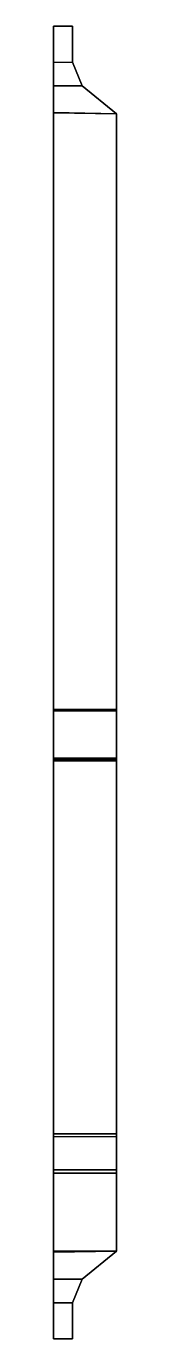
# Model space of a CAD drawing. Header units: millimetres. Extents: x 0 to 12, y -238 to 0.
import ezdxf

# ---------------------------------------------------------------- set-up
doc = ezdxf.new("R2010")
doc.units = ezdxf.units.MM
doc.layers.add('ACESSORIOS', color=1, linetype='Continuous')

msp = doc.modelspace()

# ---------------------------------------------------------------- linework, layer by layer
at = {"layer": 'ACESSORIOS'}
for p, q in [((11.5, -134.46, 29.75), (11.5, -132.56, 5.5)), ((0, -207.41, 29.75), (0, -208.39, 9.08)), ((0, -207.57, 26.52), (11.5, -207.57, 26.52)), ((11.5, -208.16, 13.81), (0, -208.16, 13.81)), ((11.5, -207.41, 29.75), (11.5, -208.39, 9.08))]:
    msp.add_line(p, q, dxfattribs=at)
for points in [[(3.5, -0.21, 29), (0, -0.21, 29), (0, -0.21, 10.49), (3.5, -0.21, 10.49)], [(3.5, -6.74, 29.31), (3.5, -0.21, 29), (0, -0.21, 29), (0, -6.74, 29.31)], [(0, -6.74, 10.18), (3.5, -6.74, 10.18), (3.5, -0.21, 10.49), (0, -0.21, 10.49)], [(0, -0.21, 29), (0, -0.21, 10.49), (0, -15.86, 9.75), (0, -15.91, 29.75)], [(3.5, -6.74, 29.31), (3.5, -6.74, 10.18), (3.5, -0.21, 10.49), (3.5, -0.21, 29)], [(0, -6.74, 29.31), (3.5, -6.74, 29.31), (5.22, -11.02, 29.51), (0, -11.02, 29.51)], [(0, -6.74, 10.18), (3.5, -6.74, 10.18), (5.22, -11.02, 9.97), (0, -11.02, 9.97)], [(5.22, -11.02, 29.51), (5.22, -11.02, 9.97), (3.5, -6.74, 10.18), (3.5, -6.74, 29.31)], [(11.5, -16.07, 29.75), (5.22, -11.02, 29.51), (0, -11.02, 29.51), (0, -15.91, 29.75)], [(5.22, -11.02, 9.97), (11.5, -16.07, 9.97), (0, -15.86, 9.75), (0, -11.02, 9.97)], [(11.5, -16.07, 29.75), (5.22, -11.02, 29.51), (5.22, -11.02, 9.97), (11.5, -16.07, 9.97)], [(11.5, -16.07, 29.75), (11.5, -16.07, 0.01), (0, -15.86), (0, -15.91, 29.75)], [(11.5, -124.12, 5.11), (11.5, -16.07, 0.01), (0, -15.86), (0, -124.12, 5.11)], [(0, -134.46, 29.75), (0, -132.56, 5.5), (0, -15.86), (0, -15.91, 29.75)], [(11.5, -222.35, 29.75), (11.5, -16.07, 29.75), (0, -15.91, 29.75), (0, -222.51, 29.75)], [(11.5, -134.46, 29.75), (11.5, -132.56, 5.5), (11.5, -16.07, 0.01), (11.5, -16.07, 29.75)], [(0, -124.12, 5.11), (0, -124.35, 0.11), (11.5, -124.35, 0.11), (11.5, -124.12, 5.11)], [(0, -133.16, 5.53), (0, -133.4, 0.54), (0, -124.35, 0.11), (0, -124.12, 5.11)], [(0, -133.4, 0.54), (0, -124.35, 0.11), (11.5, -124.35, 0.11), (11.5, -133.4, 0.54)], [(11.5, -133.16, 5.53), (11.5, -133.4, 0.54), (11.5, -124.35, 0.11), (11.5, -124.12, 5.11)], [(0, -208.16, 13.81), (0, -208.39, 9.08), (0, -132.56, 5.5), (0, -132.93, 10.26)], [(0, -133.14, 12.87), (0, -132.93, 10.26), (11.5, -132.93, 10.26), (11.5, -133.14, 12.87)], [(0, -208.16, 13.81), (11.5, -208.16, 13.81), (11.5, -132.93, 10.26), (0, -132.93, 10.26)], [(0, -201.55, 16.1), (11.5, -201.55, 16.1), (11.5, -133.14, 12.87), (0, -133.14, 12.87)], [(0, -133.16, 5.53), (0, -133.4, 0.54), (11.5, -133.4, 0.54), (11.5, -133.16, 5.53)], [(0, -133.16, 5.53), (11.5, -133.16, 5.53), (11.5, -222.35, 9.74), (0, -222.35, 9.74)], [(11.5, -208.16, 13.81), (11.5, -208.39, 9.08), (11.5, -132.56, 5.5), (11.5, -132.93, 10.26)], [(0, -207.57, 26.52), (0, -201.07, 26.21), (11.5, -201.07, 26.21), (11.5, -207.57, 26.52)], [(0, -201.07, 26.21), (0, -201.55, 16.1), (11.5, -201.55, 16.1), (11.5, -201.07, 26.21)], [(0, -207.41, 29.75), (0, -207.57, 26.52), (0, -201.07, 26.21), (0, -201.07, 29.75)], [(0, -201.07, 26.21), (0, -201.55, 16.1), (11.5, -201.55, 16.1), (11.5, -201.07, 26.21)], [(11.5, -207.41, 29.75), (11.5, -207.57, 26.52), (11.5, -201.07, 26.21), (11.5, -201.07, 29.75)], [(0, -222.51, 29.75), (0, -222.35, 9.74), (0, -208.39, 9.08), (0, -207.41, 29.75)], [(0, -207.57, 26.52), (0, -208.16, 13.81), (11.5, -208.16, 13.81), (11.5, -207.57, 26.52)], [(11.5, -222.35, 29.75), (11.5, -222.35, 9.74), (11.5, -208.39, 9.08), (11.5, -207.41, 29.75)], [(0, -222.51, 29.75), (11.5, -222.35, 29.75), (5.24, -227.38, 29.52), (0, -227.38, 29.52)], [(0, -222.35, 9.74), (11.5, -222.35, 9.74), (5.24, -227.38, 9.97), (0, -227.38, 9.97)], [(0, -222.51, 29.75), (0, -222.35, 9.74), (0, -238.21, 10.49), (0, -238.21, 29)], [(5.24, -227.38, 29.52), (5.24, -227.38, 9.97), (11.5, -222.35, 9.74), (11.5, -222.35, 29.75)], [(0, -227.38, 29.52), (5.24, -227.38, 29.52), (3.5, -231.72, 29.31), (0, -231.72, 29.31)], [(0, -227.38, 9.97), (5.24, -227.38, 9.97), (3.5, -231.72, 10.18), (0, -231.72, 10.18)], [(3.5, -231.72, 29.31), (3.5, -231.72, 10.18), (5.24, -227.38, 9.97), (5.24, -227.38, 29.52)], [(3.5, -231.72, 29.31), (0, -231.72, 29.31), (0, -238.21, 29), (3.5, -238.21, 29)], [(0, -231.72, 10.18), (3.5, -231.72, 10.18), (3.5, -238.21, 10.49), (0, -238.21, 10.49)], [(3.5, -238.21, 29), (3.5, -238.21, 10.49), (3.5, -231.72, 10.18), (3.5, -231.72, 29.31)], [(0, -238.21, 29), (0, -238.21, 10.49), (3.5, -238.21, 10.49), (3.5, -238.21, 29)]]:
    msp.add_3dface(points, dxfattribs=at)
at = {"layer": 'ACESSORIOS', "invisible_edges": 15}
for points in [[(0, -201.07, 26.21), (0, -201.55, 16.1), (0, -133.14, 12.87), (0, -133.51, 17.62)], [(11.5, -201.07, 26.21), (11.5, -201.55, 16.1), (11.5, -133.14, 12.87), (11.5, -133.51, 17.62)], [(0, -201.07, 29.75), (0, -201.07, 26.21), (0, -133.51, 17.62), (0, -134.46, 29.75)], [(11.5, -201.07, 29.75), (11.5, -201.07, 26.21), (11.5, -133.51, 17.62), (11.5, -134.46, 29.75)]]:
    msp.add_3dface(points, dxfattribs=at)

doc.saveas('drawing.dxf')
